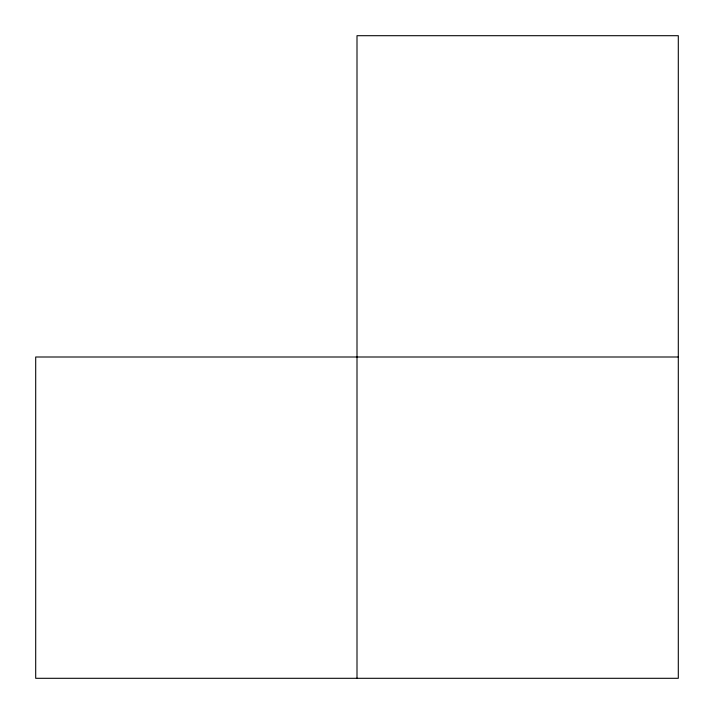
<?xml version="1.0" encoding="UTF-8"?>
<svg xmlns="http://www.w3.org/2000/svg" width="714" height="714" viewBox="0 0 714 714"><rect width="100%" height="100%" fill="white"/><g stroke="black" fill="none" stroke-linecap="round" stroke-linejoin="round"><path stroke-width="1.07" d="M678.3 357L35.7 357L35.7 678.3L678.3 678.3L678.3 35.7L357 35.7L357 678.3"/></g></svg>
